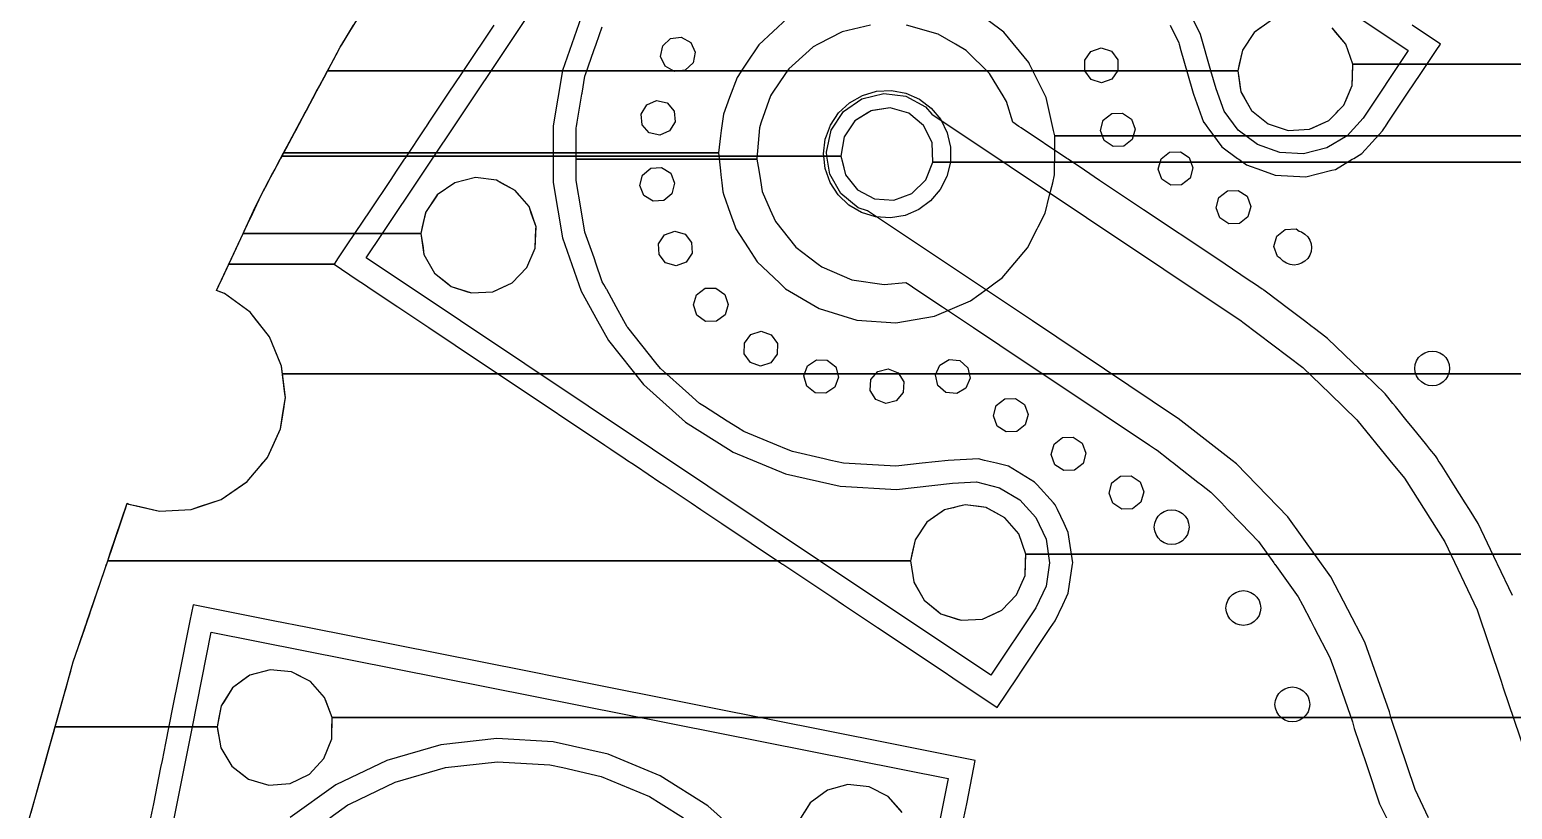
# Model space of a CAD drawing. Extents: x -26490 to 26500, y -26498 to 26498.
# Drawn here: x -25689 to -12900, y 6573 to 13296 of the extents above; entities that cross this region are included whole.
import ezdxf

# ---------------------------------------------------------------- set-up
doc = ezdxf.new("R2010")
doc.units = 0
for name, color, linetype in [('L0D0', 1, 'CONTINUOUS'), ('L1D0', 2, 'CONTINUOUS'), ('L2D0', 3, 'CONTINUOUS'), ('L3D0', 4, 'CONTINUOUS')]:
    doc.layers.add(name, color=color, linetype=linetype)

msp = doc.modelspace()

# ---------------------------------------------------------------- linework, layer by layer
at = {"layer": 'L0D0'}
for points in [[(-19186.245, 16716.554), (-13798.322, 13116.459), (-14187.222, 12534.43), (-14325.175, 12382.223), (-14501.372, 12276.614), (-14700.638, 12226.701), (-14905.814, 12236.78), (-15099.228, 12305.985), (-15264.225, 12428.354), (-15386.595, 12593.352), (-15455.8, 12786.766), (-15500.133, 12940.651), (-15268.95, 12940.651), (-15241.464, 12758.968), (-15150.202, 12599.484), (-15007.491, 12483.738), (-14832.605, 12427.359), (-14649.162, 12437.965), (-14481.937, 12514.122), (-14353.515, 12645.544), (-14281.242, 12814.484), (-14274.876, 12998.123), (-14335.278, 13171.661), (-14454.291, 13311.66)], [(-20932.194, 13403.808), (-21092.764, 12944.924), (-21174.201, 12465.628), (-21174.2, 11979.463), (-21092.765, 11500.166), (-20932.194, 11041.282), (-20790.265, 10784.481), (-20697.027, 10615.779), (-20393.907, 10235.68), (-20031.402, 9911.724), (-19660.428, 9678.626), (-19619.754, 9653.069), (-19170.595, 9467.022), (-18696.619, 9358.84), (-18211.219, 9331.58), (-17728.11, 9386.014), (-17522.935, 9396.093), (-17323.668, 9346.18), (-17147.472, 9240.571), (-17009.518, 9088.364), (-16921.689, 8902.663), (-16891.547, 8699.464), (-16921.689, 8496.265), (-17009.518, 8310.565), (-17398.417, 7728.536), (-18877.438, 8716.786), (-18091.247, 8716.786), (-18063.76, 8535.103), (-17972.499, 8375.619), (-17829.788, 8259.872), (-17654.901, 8203.494), (-17471.458, 8214.1), (-17304.234, 8290.256), (-17175.812, 8421.679), (-17103.538, 8590.618), (-17097.173, 8774.257), (-17157.575, 8947.795), (-17276.588, 9087.795), (-17438.137, 9175.348), (-17620.405, 9198.631), (-17798.777, 9154.498), (-17949.161, 9048.911), (-18051.247, 8896.128), (-18091.247, 8716.786), (-18877.438, 8716.786), (-20316.934, 9678.626), (-21971.963, 10784.481), (-22786.341, 11328.631), (-22645.722, 11539.083), (-22315.113, 11539.083), (-22287.626, 11357.4), (-22196.364, 11197.915), (-22053.654, 11082.169), (-21878.767, 11025.79), (-21695.324, 11036.396), (-21528.099, 11112.553), (-21399.678, 11243.976), (-21327.404, 11412.915), (-21321.039, 11596.554), (-21381.441, 11770.092), (-21500.454, 11910.091), (-21662.003, 11997.644), (-21844.271, 12020.927), (-22022.643, 11976.795), (-22173.026, 11871.208), (-22275.112, 11718.425), (-22315.113, 11539.083), (-22645.722, 11539.083), (-19823.425, 15762.948)], [(-14976.481, 13378.364), (-15126.864, 13272.776), (-15228.95, 13119.994), (-15268.95, 12940.651), (-15500.133, 12940.651), (-15590.387, 13253.931), (-15801.327, 13691.951)], [(-21686.238, 13335.042), (-21795.42, 13171.639), (-21832.023, 13116.858), (-21964.21, 12919.026), (-22078.655, 12747.748), (-22084.305, 12739.292), (-22244.814, 12499.073), (-22246.023, 12497.264), (-22269.674, 12461.867), (-22278.393, 12448.818), (-22453.774, 12186.342), (-22459.095, 12178.378), (-22522.473, 12083.526), (-22580.774, 11996.273), (-22749.741, 11743.396), (-22952.634, 11439.745), (-23027.624, 11327.516), (-23063.749, 11273.451), (-23971.644, 11273.451), (-23946.383, 11327.516), (-23752.071, 11743.396), (-23693.286, 11869.212), (-23625.231, 11996.273), (-23578.498, 12083.526), (-23527.695, 12178.378), (-23523.429, 12186.342), (-23382.844, 12448.818), (-23375.855, 12461.867), (-23356.896, 12497.264), (-23355.927, 12499.073), (-23227.263, 12739.292), (-23222.734, 12747.748), (-23130.996, 12919.026), (-23025.035, 13116.858), (-23009.763, 13145.372), (-22993.79, 13171.639), (-22894.423, 13335.042)], [(-18435.661, 13335.042), (-18681.713, 13278.01), (-18886.487, 13171.639), (-18931.964, 13148.016), (-18966.751, 13116.858), (-19142.023, 12959.87), (-19169.314, 12919.026), (-19283.759, 12747.748), (-19289.409, 12739.292), (-19298.694, 12725.396), (-19378.174, 12499.073), (-19378.809, 12497.264), (-19391.24, 12461.867), (-19392.132, 12459.326), (-19393.042, 12448.818), (-19415.774, 12186.342), (-19416.464, 12178.378), (-20974.907, 12178.378), (-20974.907, 12186.342), (-20974.908, 12448.818), (-20972.691, 12461.867), (-20966.676, 12497.264), (-20966.369, 12499.073), (-20925.554, 12739.292), (-20924.117, 12747.748), (-20899.104, 12894.969), (-20890.686, 12919.026), (-20821.462, 13116.858), (-20802.293, 13171.639), (-20749.638, 13322.119)], [(-12090.621, 10327.01), (-14176.642, 10327.01), (-14275.839, 10422.808), (-14493.74, 10633.244), (-14546.165, 10672.99), (-14617.265, 10726.893), (-14625.386, 10733.05), (-14693.224, 10784.481), (-14853.423, 10905.934), (-14904.137, 10944.382), (-15042.822, 11049.525), (-15050.374, 11054.571), (-15056.802, 11058.866), (-15115.156, 11097.857), (-15177.903, 11139.783), (-15377.951, 11273.451), (-15458.865, 11327.516), (-16081.274, 11743.396), (-16459.731, 11996.273), (-16590.314, 12083.526), (-16732.27, 12178.378), (-16744.189, 12186.342), (-17137.012, 12448.818), (-17156.541, 12461.867), (-17209.517, 12497.264), (-17210.058, 12499.073), (-17263.398, 12677.432), (-17300.641, 12739.292), (-17305.732, 12747.748), (-17408.85, 12919.026), (-17609.814, 13116.858), (-17704.127, 13171.639), (-17853.663, 13258.496), (-18125.075, 13335.042)], [(-15850.647, 13335.042), (-15777.238, 13182.607), (-15774.078, 13171.639), (-15758.296, 13116.858), (-15701.301, 12919.026), (-15651.957, 12747.748), (-15648.931, 12739.292), (-15562.979, 12499.073), (-15561.637, 12497.264), (-15535.386, 12461.867), (-15525.708, 12448.818), (-15405.646, 12286.933), (-15270.015, 12186.342), (-15259.277, 12178.378), (-15193.508, 12129.601), (-15064.739, 12083.526), (-14944.832, 12040.622), (-14681.035, 12027.664), (-14458.019, 12083.526), (-14424.835, 12091.838), (-14280.451, 12178.378), (-14267.164, 12186.342), (-14198.296, 12227.62), (-14020.928, 12423.316), (-14003.888, 12448.818), (-13995.169, 12461.867), (-13971.518, 12497.264), (-13970.309, 12499.073), (-13809.8, 12739.292), (-13804.15, 12747.748), (-13689.705, 12919.026), (-13557.518, 13116.858), (-13520.914, 13171.639), (-13765.464, 13335.042)], [(-13622.171, 6500), (-13738.651, 6744.891), (-13945.165, 7357.058), (-13960.586, 7413.648), (-14171.399, 8014.143), (-14465.716, 8578.425), (-14837.519, 9094.951), (-15279.202, 9553.157), (-15316.538, 9582.171), (-15781.731, 9943.671), (-15795.71, 9953.011), (-17040.093, 10784.481), (-18463.327, 11735.456), (-18542.484, 11760.974), (-18692.331, 11882.508), (-18788.155, 12049.966), (-18811.888, 12206.841), (-18692.023, 12206.841), (-18651.08, 12045.63), (-18548.107, 11915.008), (-18400.908, 11837.563), (-18234.935, 11826.685), (-18078.886, 11884.254), (-17959.744, 12000.317), (-17898.109, 12154.806), (-17904.639, 12321.007), (-17978.204, 12470.183), (-18106.085, 12576.54), (-18266.17, 12621.689), (-18430.779, 12597.822), (-18571.447, 12509.066), (-18663.855, 12370.768), (-18692.023, 12206.841), (-18811.888, 12206.841), (-18817.016, 12240.733), (-18775.015, 12429.043), (-18667.826, 12589.463), (-18509.923, 12700.331), (-18322.633, 12746.67), (-18131.252, 12722.223), (-17961.624, 12630.292), (-17907.757, 12566.925), (-15240.14, 10784.481), (-15226.161, 10775.14), (-14708.427, 10382.626), (-14472.291, 10154.58), (-14241.081, 9931.291), (-13956.711, 9582.171), (-13830.765, 9427.548), (-13483.31, 8878.558), (-13203.654, 8292.122), (-12995.77, 7676.573), (-12980.348, 7619.983), (-12791.631, 7071.333)], [(-25689.053, 6500), (-25655.134, 6621.058), (-25567.911, 6932.361), (-25550.423, 6994.778), (-25508.652, 7143.86), (-25422.559, 7451.128), (-25350.938, 7706.748), (-25335.082, 7763.338), (-25312.497, 7843.947), (-25211.526, 8140.842), (-25191.594, 8199.451), (-25144.816, 8336.999), (-25121.593, 8405.283), (-25038.368, 8650), (-25025.813, 8686.916), (-25025.387, 8688.168), (-25021.545, 8699.464), (-24906.377, 9038.104), (-24865.365, 9158.696), (-24847.237, 9212.001), (-24833.726, 9204.705), (-24629.856, 9158.696), (-24568.073, 9144.753), (-24296.097, 9158.696), (-24037.969, 9245.5), (-23853.729, 9370.893), (-23818.054, 9395.173), (-23812.831, 9398.728), (-23701.451, 9530.956), (-23679.617, 9556.877), (-23647.395, 9595.13), (-23637.384, 9607.015), (-23589.166, 9713.033), (-23524.637, 9854.913), (-23514.406, 9920.969), (-23495.155, 10045.259), (-23491.087, 10071.527), (-23482.954, 10124.038), (-23486.622, 10154.58), (-23515.424, 10394.428), (-23527.179, 10422.808), (-23619.642, 10646.032), (-23683.164, 10726.893), (-23728.404, 10784.481), (-23787.877, 10860.187), (-23850.392, 10905.934), (-24007.651, 11021.012), (-24077.382, 11047.144), (-24073.912, 11054.571), (-24071.905, 11058.866), (-24053.687, 11097.857), (-24034.098, 11139.783), (-23971.644, 11273.451), (-23063.749, 11273.451), (-22863.701, 11139.783), (-22800.954, 11097.857), (-22742.6, 11058.866), (-22736.172, 11054.571), (-22571.263, 10944.382), (-22513.721, 10905.934), (-22331.954, 10784.481), (-22254.982, 10733.05), (-22245.767, 10726.893), (-21790.672, 10422.808), (-21389.241, 10154.58), (-21264.943, 10071.527), (-21225.63, 10045.259), (-21039.617, 9920.969), (-20955.575, 9864.814), (-20728.419, 9713.033), (-20676.925, 9678.626), (-20551.964, 9595.13), (-20532.57, 9582.171), (-20494.715, 9556.877), (-20455.922, 9530.956), (-20252.708, 9395.173), (-20216.37, 9370.893), (-19982.368, 9214.538), (-19898.795, 9158.696), (-19718.316, 9038.104), (-19211.506, 8699.464), (-19194.6, 8688.168), (-19192.726, 8686.916), (-18771.232, 8405.283), (-18669.038, 8336.999), (-18463.183, 8199.451), (-18375.468, 8140.842), (-17810.493, 7763.338), (-17725.8, 7706.748), (-17343.238, 7451.128), (-17172.438, 7706.748), (-17134.626, 7763.338), (-16882.385, 8140.842), (-16843.224, 8199.451), (-16778.169, 8336.999), (-16745.873, 8405.283), (-16730.301, 8438.208), (-16693.409, 8686.916), (-16693.223, 8688.168), (-16691.547, 8699.464), (-16730.301, 8960.72), (-16766.901, 9038.104), (-16823.936, 9158.696), (-16843.224, 9199.478), (-16856.874, 9214.538), (-16998.588, 9370.893), (-17020.594, 9395.173), (-17247.132, 9530.956), (-17350.616, 9556.877), (-17451.596, 9582.171), (-17503.332, 9595.13), (-17767.128, 9582.171), (-17991.619, 9556.877), (-18216.828, 9531.502), (-18668.662, 9556.877), (-18779.483, 9582.171), (-18836.26, 9595.13), (-19109.86, 9657.577), (-19160.677, 9678.626), (-19243.743, 9713.033), (-19527.957, 9830.758), (-19582.157, 9864.814), (-19671.527, 9920.969), (-19869.333, 10045.259), (-19911.138, 10071.527), (-20004.074, 10154.58), (-20248.575, 10373.079), (-20288.233, 10422.808), (-20530.733, 10726.893), (-20534.136, 10733.05), (-20562.561, 10784.481), (-20629.685, 10905.934), (-20650.934, 10944.382), (-20711.833, 11054.571), (-20714.207, 11058.866), (-20735.756, 11097.857), (-20749.637, 11122.972), (-20755.519, 11139.783), (-20802.292, 11273.451), (-20821.21, 11327.516), (-20899.103, 11550.121), (-20931.942, 11743.396), (-20974.907, 11996.273), (-20974.907, 12178.378), (-19416.464, 12178.378), (-19400.676, 12083.526), (-19386.153, 11996.273), (-19370.163, 11900.205), (-19300.839, 11743.396), (-19256.139, 11642.287), (-19081.554, 11420.827), (-18959.287, 11327.516), (-18888.445, 11273.451), (-18857.38, 11249.743), (-18597.702, 11139.783), (-18318.836, 11097.857), (-18131.763, 11117.024), (-18103.077, 11097.857), (-18044.723, 11058.866), (-18038.295, 11054.571), (-17873.386, 10944.382), (-17815.844, 10905.934), (-17634.077, 10784.481), (-17557.105, 10733.05), (-17547.89, 10726.893), (-17092.795, 10422.808), (-16691.364, 10154.58), (-16567.067, 10071.527), (-16527.754, 10045.259), (-16341.741, 9920.969), (-16257.699, 9864.814), (-16030.543, 9713.033), (-15979.049, 9678.626), (-15965.069, 9669.286), (-15869.642, 9595.13), (-15852.966, 9582.171), (-15820.417, 9556.877), (-15787.061, 9530.956), (-15612.329, 9395.173), (-15581.084, 9370.893), (-15499.806, 9307.732), (-15409.973, 9214.538), (-15356.145, 9158.696), (-15239.901, 9038.104), (-15090.877, 8883.505), (-14958.402, 8699.464), (-14950.271, 8688.168), (-14949.37, 8686.916), (-14746.646, 8405.283), (-14711.031, 8336.999), (-14639.289, 8199.451), (-14608.72, 8140.842), (-14474.155, 7882.847), (-14432.2, 7763.338), (-14412.333, 7706.748), (-14322.594, 7451.128), (-14278.976, 7326.883), (-14263.554, 7270.292), (-14220.902, 7143.86), (-14170.61, 6994.778), (-14149.554, 6932.361), (-14044.536, 6621.058), (-13986.956, 6500)], [(-12897.852, 8416.159), (-13026.969, 8686.916), (-13027.566, 8688.168), (-13032.953, 8699.464), (-13194.442, 9038.104), (-13270.764, 9158.696), (-13306.106, 9214.538), (-13405.063, 9370.893), (-13420.43, 9395.173), (-13506.367, 9530.956), (-13522.772, 9556.877), (-13538.78, 9582.171), (-13546.982, 9595.13), (-13562.935, 9620.336), (-13610.414, 9678.626), (-13638.44, 9713.033), (-13762.071, 9864.814), (-13807.811, 9920.969), (-13909.05, 10045.259), (-13930.446, 10071.527), (-13998.096, 10154.58), (-14176.642, 10327.01), (-12090.621, 10327.01)], [(-17630.681, 6500), (-17606.601, 6621.058), (-17544.679, 6932.361), (-17532.264, 6994.778), (-18281.75, 7143.86), (-19826.491, 7451.128), (-21111.58, 7706.748), (-21396.077, 7763.338), (-23293.919, 8140.842), (-23588.566, 8199.451), (-24280.067, 8336.999), (-24307.427, 8199.451), (-24319.085, 8140.842), (-24394.175, 7763.338), (-24405.431, 7706.748), (-24456.277, 7451.128), (-24517.397, 7143.86), (-24547.051, 6994.778), (-24559.466, 6932.361), (-24621.388, 6621.058), (-24645.468, 6500)], [(-24912.692, 4131.412), (-24285.507, 7284.486), (-24072.909, 7284.486), (-24041.233, 7103.487), (-23946.311, 6946.153), (-23800.965, 6833.733), (-23624.823, 6781.41), (-23441.674, 6796.25), (-23276.253, 6876.249), (-23150.901, 7010.603), (-23082.549, 7181.166), (-23080.427, 7364.903), (-23144.821, 7537), (-23267.036, 7674.213), (-23430.565, 7758.011), (-23613.322, 7777.078), (-23790.626, 7728.837), (-23938.531, 7619.804), (-24037.061, 7464.705), (-24072.909, 7284.486), (-24285.507, 7284.486), (-24122.928, 8101.824), (-17767.439, 6837.639), (-17904.002, 6151.089)], [(-19492.008, 6293.427), (-19838.206, 6602.807), (-20249.853, 6861.462), (-20699.012, 7047.511), (-21172.988, 7155.693), (-21658.389, 7182.951), (-22141.498, 7128.518), (-22608.662, 6993.931), (-23046.682, 6782.992), (-23443.18, 6501.661)], [(-23101.124, 6500), (-22945.067, 6610.729), (-22923.619, 6621.058), (-22537.338, 6807.081), (-22102.479, 6932.361), (-21652.779, 6983.031), (-21200.946, 6957.656), (-21090.122, 6932.361), (-20759.747, 6856.955), (-20341.65, 6683.774), (-20241.838, 6621.058), (-20049.176, 6500)], [(-18162.432, 6545.941), (-18284.647, 6683.155), (-18448.176, 6766.953), (-18630.932, 6786.019), (-18808.237, 6737.778), (-18956.142, 6628.745), (-19054.671, 6473.646)]]:
    msp.add_lwpolyline(points, dxfattribs=at)
at = {"layer": 'L1D0'}
for points in [[(-15071.484, 13311.66), (-15126.864, 13272.776), (-15228.95, 13119.994), (-15256.132, 12998.123), (-15268.95, 12940.651), (-23119.414, 12940.651), (-23088.631, 12998.123), (-23009.763, 13145.372), (-22932.287, 13272.776), (-22908.641, 13311.66)], [(14274.876, 12998.123), (-14274.876, 12998.123), (-14335.278, 13171.661), (-14421.236, 13272.776), (-14454.291, 13311.66)], [(17898.109, 12154.806), (-17898.109, 12154.806), (-17904.639, 12321.007), (-17978.204, 12470.183), (-18106.085, 12576.54), (-18187.438, 12599.484), (-18266.17, 12621.689), (-18419.316, 12599.484), (-18430.779, 12597.822), (-18464.509, 12576.54), (-18571.447, 12509.066), (-18663.855, 12370.768), (-18692.023, 12206.841), (-23512.45, 12206.841), (-23314.435, 12576.54), (-23302.146, 12599.484), (-23216.725, 12758.968), (-23186.99, 12814.484), (-23119.414, 12940.651), (-15268.95, 12940.651), (-15249.863, 12814.484), (-15241.464, 12758.968), (-15150.202, 12599.484), (-15121.913, 12576.54), (-15007.491, 12483.738), (-14832.605, 12427.359), (-14649.162, 12437.965), (-14615.84, 12453.14), (-14577.37, 12470.66), (-14481.937, 12514.122), (-14420.944, 12576.54), (-14398.524, 12599.484), (-14353.515, 12645.544), (-14304.992, 12758.968), (-14281.242, 12814.484), (-14274.876, 12998.123), (14274.876, 12998.123)], [(-12090.621, 10327.01), (-23507.328, 10327.01), (-23515.424, 10394.428), (-23619.642, 10646.032), (-23787.877, 10860.187), (-23850.392, 10905.934), (-24007.651, 11021.012), (-24048.702, 11036.396), (-24077.383, 11047.144), (-23847.534, 11539.083), (-22315.113, 11539.083), (-22287.626, 11357.4), (-22196.364, 11197.915), (-22053.654, 11082.169), (-21911.667, 11036.396), (-21878.767, 11025.79), (-21695.324, 11036.396), (-21528.099, 11112.553), (-21399.678, 11243.976), (-21327.404, 11412.915), (-21321.039, 11596.554), (-21381.441, 11770.092), (-21500.454, 11910.091), (-21662.003, 11997.644), (-21844.271, 12020.927), (-22022.643, 11976.795), (-22173.026, 11871.208), (-22240.589, 11770.092), (-22275.112, 11718.425), (-22302.294, 11596.554), (-22315.113, 11539.083), (-23847.534, 11539.083), (-23820.681, 11596.554), (-23739.598, 11770.092), (-23693.286, 11869.212), (-23598.795, 12045.63), (-23540.32, 12154.806), (-23512.45, 12206.841), (-18692.023, 12206.841), (-18678.808, 12154.806), (-18651.08, 12045.63), (-18548.107, 11915.008), (-18400.908, 11837.563), (-18234.935, 11826.685), (-18078.886, 11884.254), (-17959.744, 12000.317), (-17941.666, 12045.63), (-17898.109, 12154.806), (17898.109, 12154.806)], [(17097.173, 8774.257), (-17097.173, 8774.257), (-17157.575, 8947.795), (-17276.588, 9087.795), (-17438.137, 9175.348), (-17620.405, 9198.631), (-17798.777, 9154.498), (-17949.161, 9048.911), (-18051.247, 8896.128), (-18078.429, 8774.257), (-18091.247, 8716.786), (-25015.655, 8716.786), (-24996.109, 8774.257), (-24847.237, 9212.001), (-24833.726, 9204.705), (-24568.073, 9144.753), (-24296.097, 9158.696), (-24037.969, 9245.5), (-23812.831, 9398.728), (-23637.384, 9607.015), (-23524.637, 9854.913), (-23482.954, 10124.038), (-23507.328, 10327.01), (-12090.621, 10327.01)], [(23080.427, 7364.903), (-23080.427, 7364.903), (-23144.821, 7537), (-23267.036, 7674.213), (-23430.565, 7758.011), (-23613.322, 7777.078), (-23790.626, 7728.837), (-23864.724, 7674.213), (-23938.531, 7619.804), (-24037.061, 7464.705), (-24056.913, 7364.903), (-24072.909, 7284.486), (-25469.251, 7284.486), (-25446.719, 7364.903), (-25360.054, 7674.213), (-25312.497, 7843.947), (-25171.046, 8259.872), (-25160.713, 8290.256), (-25078.354, 8532.426), (-25015.655, 8716.786), (-18091.247, 8716.786), (-18063.76, 8535.103), (-18062.228, 8532.426), (-17972.499, 8375.619), (-17867.25, 8290.256), (-17829.788, 8259.872), (-17654.901, 8203.494), (-17471.458, 8214.1), (-17370.951, 8259.872), (-17304.234, 8290.256), (-17175.812, 8421.679), (-17128.433, 8532.426), (-17103.538, 8590.618), (-17099.165, 8716.786), (-17097.173, 8774.257), (17097.173, 8774.257)], [(-25676.181, 6545.941), (-25606.048, 6796.25), (-25595.546, 6833.733), (-25583.633, 6876.249), (-25564.047, 6946.153), (-25469.251, 7284.486), (-24072.909, 7284.486), (-24041.233, 7103.487), (-23946.311, 6946.153), (-23855.933, 6876.249), (-23800.965, 6833.733), (-23674.781, 6796.25), (-23624.823, 6781.41), (-23441.674, 6796.25), (-23364.167, 6833.733), (-23276.253, 6876.249), (-23150.901, 7010.603), (-23082.549, 7181.166), (-23080.427, 7364.903), (23080.427, 7364.903)], [(-18168.512, 6552.767), (-18284.647, 6683.155), (-18448.176, 6766.953), (-18630.932, 6786.019), (-18808.237, 6737.778), (-18956.142, 6628.745), (-19008.745, 6545.941)]]:
    msp.add_lwpolyline(points, dxfattribs=at)
at = {"layer": 'L2D0'}
for points in [[(-19152.687, 13395.922), (-19400.096, 13165.882), (-19512.188, 12998.123), (-19529.413, 12972.344), (-19587.784, 12884.986), (-19652.834, 12710.228), (-19705.634, 12568.378), (-19723.158, 12427.359), (-19728.925, 12380.946), (-19747.293, 12233.126), (-23498.371, 12233.126), (-23419.197, 12380.946), (-23394.338, 12427.359), (-23242.83, 12710.228), (-23149.228, 12884.986), (-23088.631, 12998.123), (-23009.763, 13145.372), (-22807.92, 13477.288)], [(-14976.481, 13378.364), (-15126.864, 13272.776), (-15228.95, 13119.994), (-15256.132, 12998.123), (-15268.95, 12940.651), (-17035.127, 12940.651), (-17063.47, 12998.123), (-17070.915, 13013.219), (-17286.18, 13273.585), (-17555.688, 13477.288)], [(14274.876, 12998.123), (-14274.876, 12998.123), (-14335.278, 13171.661), (-14454.291, 13311.66)], [(16845.979, 12380.946), (-16845.979, 12380.946), (-16856.623, 12427.359), (-16921.496, 12710.228), (-17007.676, 12884.986), (-17035.127, 12940.651), (-15268.95, 12940.651), (-15260.529, 12884.986), (-15241.464, 12758.968), (-15213.573, 12710.228), (-15150.202, 12599.484), (-15007.491, 12483.738), (-14832.605, 12427.359), (-14649.162, 12437.965), (-14481.937, 12514.122), (-14353.515, 12645.544), (-14325.843, 12710.228), (-14281.242, 12814.484), (-14278.798, 12884.986), (-14274.876, 12998.123), (14274.876, 12998.123)], [(-12090.621, 10327.01), (-23507.328, 10327.01), (-23515.424, 10394.428), (-23619.642, 10646.032), (-23787.877, 10860.187), (-24007.651, 11021.012), (-24077.383, 11047.144), (-24070.532, 11061.806), (-24046.821, 11112.553), (-23905.887, 11414.19), (-23847.533, 11539.083), (-22315.113, 11539.083), (-22296.218, 11414.19), (-22287.626, 11357.4), (-22196.364, 11197.915), (-22091.116, 11112.553), (-22053.654, 11082.169), (-21990.488, 11061.806), (-21878.767, 11025.79), (-21695.324, 11036.396), (-21639.529, 11061.806), (-21528.099, 11112.553), (-21399.678, 11243.976), (-21327.404, 11412.915), (-21327.36, 11414.19), (-21321.647, 11579.015), (-21321.039, 11596.554), (-21362.257, 11714.976), (-21381.441, 11770.092), (-21465.703, 11869.212), (-21500.454, 11910.091), (-21623.533, 11976.795), (-21662.003, 11997.644), (-21844.271, 12020.927), (-22022.643, 11976.795), (-22173.026, 11871.208), (-22174.36, 11869.212), (-22275.112, 11718.425), (-22275.881, 11714.976), (-22302.294, 11596.554), (-22306.206, 11579.015), (-22315.113, 11539.083), (-23847.533, 11539.083), (-23828.875, 11579.015), (-23820.68, 11596.554), (-23765.35, 11714.976), (-23693.286, 11869.212), (-23635.664, 11976.795), (-23600.137, 12043.125), (-23580.964, 12078.922), (-23498.371, 12233.126), (-19747.293, 12233.126), (-19730.405, 12078.922), (-19726.485, 12043.125), (-19719.221, 11976.795), (-19710.515, 11897.304), (-19700.521, 11869.212), (-19645.65, 11714.976), (-19603.521, 11596.554), (-19597.281, 11579.015), (-19490.583, 11414.19), (-19413.698, 11295.419), (-19222.673, 11112.553), (-19169.662, 11061.806), (-18878.328, 10890.767), (-18555.403, 10791.525), (-18218.296, 10769.43), (-17885.18, 10825.672), (-17574.015, 10957.221), (-17431.379, 11061.806), (-17362.169, 11112.553), (-17301.573, 11156.984), (-17082.543, 11414.19), (-16998.259, 11579.015), (-16989.29, 11596.554), (-16928.734, 11714.976), (-16890.993, 11869.212), (-16864.668, 11976.795), (-16848.437, 12043.125), (-16848.177, 12078.922), (-16847.055, 12233.126), (-16845.979, 12380.946), (16845.979, 12380.946)], [(17097.173, 8774.257), (-17097.173, 8774.257), (-17157.575, 8947.795), (-17276.588, 9087.795), (-17375.234, 9141.257), (-17435.148, 9173.728), (-17438.137, 9175.348), (-17497.578, 9182.941), (-17620.405, 9198.631), (-17683.819, 9182.941), (-17721.055, 9173.728), (-17798.777, 9154.498), (-17817.636, 9141.257), (-17949.161, 9048.911), (-18051.247, 8896.128), (-18078.429, 8774.257), (-18091.247, 8716.786), (-25015.655, 8716.786), (-24996.109, 8774.257), (-24871.296, 9141.257), (-24860.253, 9173.728), (-24857.12, 9182.941), (-24847.237, 9212.001), (-24833.726, 9204.705), (-24737.288, 9182.941), (-24568.073, 9144.753), (-24296.097, 9158.696), (-24224, 9182.941), (-24037.969, 9245.5), (-23812.831, 9398.728), (-23637.384, 9607.015), (-23524.637, 9854.913), (-23503.851, 9989.118), (-23482.954, 10124.038), (-23507.328, 10327.01), (-12090.621, 10327.01)], [(-25676.181, 6545.941), (-25606.048, 6796.25), (-25583.633, 6876.249), (-25519.964, 7103.487), (-25498.2, 7181.166), (-25492.923, 7200), (-25475.544, 7262.026), (-25469.251, 7284.486), (-24072.909, 7284.486), (-24068.978, 7262.026), (-24058.123, 7200), (-24041.233, 7103.487), (-23946.311, 6946.153), (-23855.933, 6876.249), (-23800.965, 6833.733), (-23674.781, 6796.25), (-23624.823, 6781.41), (-23441.674, 6796.25), (-23276.253, 6876.249), (-23150.901, 7010.603), (-23113.678, 7103.487), (-23082.549, 7181.166), (-23082.331, 7200), (-23081.615, 7262.026), (-23080.427, 7364.903), (-23132.186, 7503.233), (-23144.821, 7537), (-23267.036, 7674.213), (-23351.503, 7717.497), (-23430.565, 7758.011), (-23613.322, 7777.078), (-23790.626, 7728.837), (-23806.009, 7717.497), (-23938.531, 7619.804), (-24012.585, 7503.233), (-24037.061, 7464.705), (-24056.913, 7364.903), (-24072.909, 7284.486), (-25469.251, 7284.486), (-25446.719, 7364.903), (-25407.961, 7503.233), (-25375.299, 7619.804), (-25347.927, 7717.497), (-25312.497, 7843.947), (-25298.271, 7885.778), (-25261.763, 7993.125), (-25249.222, 8030), (-25190.219, 8203.494), (-25186.612, 8214.1), (-25160.712, 8290.256), (-25015.655, 8716.786), (-18091.247, 8716.786), (-18063.76, 8535.103), (-17972.499, 8375.619), (-17867.25, 8290.256), (-17829.788, 8259.872), (-17687.801, 8214.1), (-17654.901, 8203.494), (-17471.458, 8214.1), (-17304.234, 8290.256), (-17175.812, 8421.679), (-17103.538, 8590.618), (-17097.173, 8774.257), (17097.173, 8774.257)], [(-18162.432, 6545.941), (-18284.647, 6683.155), (-18448.176, 6766.953), (-18630.932, 6786.019), (-18808.237, 6737.778), (-18956.142, 6628.745), (-19054.671, 6473.646)]]:
    msp.add_lwpolyline(points, dxfattribs=at)
msp.add_lwpolyline([(-18264.346, 11673.258), (-18391.774, 11681.61), (-18513.842, 11719.124), (-18623.968, 11783.778), (-18716.216, 11872.086), (-18785.611, 11979.286), (-18828.415, 12099.601), (-18840.159, 12206.841), (-18692.023, 12206.841), (-18651.08, 12045.63), (-18548.107, 11915.008), (-18400.908, 11837.563), (-18234.935, 11826.685), (-18078.886, 11884.254), (-17959.744, 12000.317), (-17898.109, 12154.806), (-17904.639, 12321.007), (-17934.197, 12380.946), (-17978.204, 12470.183), (-18106.085, 12576.54), (-18266.17, 12621.689), (-18430.779, 12597.822), (-18571.447, 12509.066), (-18657.054, 12380.946), (-18663.855, 12370.768), (-18692.023, 12206.841), (-18840.159, 12206.841), (-18842.317, 12226.545), (-18826.57, 12353.272), (-18816.269, 12380.946), (-18782.021, 12472.952), (-18711.074, 12579.133), (-18617.552, 12666.09), (-18506.497, 12729.135), (-18383.896, 12764.87), (-18256.36, 12771.368), (-18130.763, 12748.278), (-18013.875, 12696.846), (-17912, 12619.845), (-17830.627, 12521.425), (-17774.146, 12406.893), (-17768.196, 12380.946), (-17745.601, 12282.422), (-17746.529, 12154.723), (-17776.882, 12030.681), (-17835.023, 11916.981), (-17917.818, 11819.755), (-18020.803, 11744.244), (-18138.426, 11694.518)], close=True, dxfattribs=at)
at = {"layer": 'L3D0'}
for points in [[(-20126.843, 12936.549), (-20207.693, 12981.91), (-20246.439, 13066.129), (-20228.283, 13157.039), (-20160.159, 13219.915), (-20068.087, 13230.74), (-19987.238, 13185.38), (-19948.491, 13101.161), (-19966.647, 13010.25), (-20034.772, 12947.375)], [(-16443.115, 12839.114), (-16531.648, 12866.613), (-16587.109, 12940.898), (-16588.314, 13033.596), (-16534.804, 13109.298), (-16447.016, 13139.089), (-16358.483, 13111.591), (-16303.022, 13037.306), (-16301.817, 12944.608), (-16355.328, 12868.906)], [(-20254.07, 12386.286), (-20344.472, 12406.823), (-20405.537, 12476.575), (-20413.94, 12568.899), (-20366.473, 12648.53), (-20281.265, 12685.051), (-20190.863, 12664.514), (-20129.798, 12594.762), (-20121.395, 12502.438), (-20168.863, 12422.808)], [(-16344.157, 12288.686), (-16421.238, 12340.19), (-16453.325, 12427.165), (-16428.161, 12516.389), (-16355.358, 12573.783), (-16262.725, 12577.422), (-16185.644, 12525.918), (-16153.557, 12438.943), (-16178.72, 12349.718), (-16251.524, 12292.325)], [(-15845.275, 11955.344), (-15922.357, 12006.848), (-15954.444, 12093.823), (-15929.279, 12183.047), (-15856.477, 12240.441), (-15763.843, 12244.08), (-15686.762, 12192.576), (-15654.675, 12105.601), (-15679.838, 12016.376), (-15752.642, 11958.983)], [(-20312.337, 11816.569), (-20390.694, 11866.112), (-20424.966, 11952.249), (-20402.061, 12042.08), (-20330.729, 12101.292), (-20238.217, 12107.268), (-20159.861, 12057.726), (-20125.589, 11971.587), (-20148.493, 11881.756), (-20219.825, 11822.545)], [(-15346.393, 11622.002), (-15423.475, 11673.506), (-15455.562, 11760.48), (-15430.398, 11849.705), (-15357.595, 11907.099), (-15264.962, 11910.738), (-15187.88, 11859.233), (-15155.793, 11772.259), (-15180.957, 11683.034), (-15253.76, 11625.641)], [(-20113.932, 11259.731), (-20203.131, 11284.986), (-20260.449, 11357.849), (-20263.993, 11450.486), (-20212.409, 11527.514), (-20125.401, 11559.512), (-20036.203, 11534.256), (-19978.885, 11461.394), (-19975.34, 11368.756), (-20026.924, 11291.728)], [(-14782.63, 11266.866), (-14816.008, 11270.627), (-14847.712, 11281.72), (-14876.153, 11299.591), (-14899.904, 11323.342), (-14900.256, 11323.903), (-14924.593, 11340.164), (-14956.68, 11427.138), (-14931.516, 11516.363), (-14858.713, 11573.756), (-14766.08, 11577.395), (-14739.682, 11559.756), (-14717.547, 11552.011), (-14689.106, 11534.141), (-14665.355, 11510.389), (-14647.484, 11481.948), (-14636.391, 11450.244), (-14632.63, 11416.866), (-14636.391, 11383.488), (-14647.484, 11351.783), (-14665.355, 11323.342), (-14689.106, 11299.591), (-14717.547, 11281.72), (-14749.252, 11270.627)], [(-19858.286, 10781.034), (-19933.934, 10834.622), (-19963.634, 10922.441), (-19936.045, 11010.945), (-19861.703, 11066.33), (-19769.004, 11067.44), (-19693.357, 11013.852), (-19663.656, 10926.033), (-19691.246, 10837.529), (-19765.588, 10782.143)], [(-19384.546, 10395.734), (-19472.295, 10425.638), (-19525.708, 10501.41), (-19524.383, 10594.106), (-19468.826, 10668.319), (-19380.258, 10695.703), (-19292.509, 10665.799), (-19239.095, 10590.028), (-19240.42, 10497.332), (-19295.977, 10423.119)], [(-13591.106, 10225.234), (-13624.484, 10228.995), (-13656.188, 10240.089), (-13684.629, 10257.959), (-13708.38, 10281.711), (-13726.251, 10310.151), (-13737.345, 10341.856), (-13741.106, 10375.234), (-13737.345, 10408.612), (-13726.251, 10440.317), (-13708.38, 10468.757), (-13684.629, 10492.509), (-13656.188, 10510.379), (-13624.484, 10521.473), (-13591.106, 10525.234), (-13557.728, 10521.473), (-13526.023, 10510.379), (-13497.582, 10492.509), (-13473.831, 10468.757), (-13455.96, 10440.317), (-13444.867, 10408.612), (-13441.106, 10375.234), (-13444.867, 10341.856), (-13455.96, 10310.151), (-13473.831, 10281.711), (-13497.582, 10257.959), (-13526.023, 10240.089), (-13557.728, 10228.995)], [(-18820.903, 10160.802), (-18913.531, 10164.561), (-18986.26, 10222.049), (-19011.309, 10311.305), (-18979.11, 10398.239), (-18901.962, 10449.643), (-18809.334, 10445.885), (-18736.605, 10388.398), (-18711.556, 10299.141), (-18743.755, 10212.207)], [(-18303.635, 10072.88), (-18389.694, 10107.351), (-18439.054, 10185.822), (-18432.865, 10278.32), (-18373.488, 10349.515), (-18283.603, 10372.21), (-18197.546, 10337.74), (-18148.184, 10259.269), (-18154.374, 10166.771), (-18213.752, 10095.577)], [(-17692.81, 10158.142), (-17785.113, 10166.759), (-17854.723, 10227.986), (-17875.051, 10318.435), (-17838.332, 10403.558), (-17758.591, 10450.841), (-17666.288, 10442.224), (-17596.678, 10380.997), (-17576.35, 10290.548), (-17613.069, 10205.425)], [(-17267.535, 9826.782), (-17344.616, 9878.286), (-17376.704, 9965.26), (-17351.539, 10054.485), (-17278.736, 10111.878), (-17186.103, 10115.517), (-17109.022, 10064.013), (-17076.935, 9977.039), (-17102.098, 9887.814), (-17174.902, 9830.421)], [(-16768.653, 9493.44), (-16845.735, 9544.944), (-16877.822, 9631.918), (-16852.657, 9721.143), (-16779.855, 9778.536), (-16687.221, 9782.175), (-16610.14, 9730.671), (-16578.053, 9643.697), (-16603.216, 9554.472), (-16676.02, 9497.079)], [(-16269.771, 9160.097), (-16346.853, 9211.602), (-16378.94, 9298.576), (-16353.776, 9387.801), (-16280.973, 9445.194), (-16188.34, 9448.833), (-16111.258, 9397.329), (-16079.171, 9310.355), (-16104.335, 9221.13), (-16177.138, 9163.736)], [(-15838.557, 8856.681), (-15871.935, 8860.442), (-15903.639, 8871.535), (-15932.08, 8889.406), (-15955.831, 8913.157), (-15973.702, 8941.598), (-15984.796, 8973.303), (-15988.557, 9006.681), (-15984.796, 9040.059), (-15973.702, 9071.763), (-15955.831, 9100.204), (-15932.08, 9123.955), (-15903.639, 9141.826), (-15871.935, 9152.92), (-15838.557, 9156.681), (-15805.179, 9152.92), (-15773.474, 9141.826), (-15745.033, 9123.955), (-15721.282, 9100.204), (-15703.411, 9071.763), (-15692.318, 9040.059), (-15688.557, 9006.681), (-15692.318, 8973.303), (-15703.411, 8941.598), (-15721.282, 8913.157), (-15745.033, 8889.406), (-15773.474, 8871.535), (-15805.179, 8860.442)], [(-15220.272, 8158.886), (-15253.65, 8162.647), (-15285.354, 8173.741), (-15313.795, 8191.612), (-15337.546, 8215.363), (-15355.417, 8243.804), (-15366.511, 8275.508), (-15370.272, 8308.886), (-15366.511, 8342.265), (-15355.417, 8373.969), (-15337.546, 8402.41), (-15313.795, 8426.161), (-15285.354, 8444.032), (-15253.65, 8455.126), (-15220.272, 8458.886), (-15186.894, 8455.126), (-15155.189, 8444.032), (-15126.748, 8426.161), (-15102.997, 8402.41), (-15085.126, 8373.969), (-15074.033, 8342.265), (-15070.272, 8308.886), (-15074.033, 8275.508), (-15085.126, 8243.804), (-15102.997, 8215.363), (-15126.748, 8191.612), (-15155.189, 8173.741), (-15186.894, 8162.647)], [(-14797.765, 7327.814), (-14831.143, 7331.575), (-14862.847, 7342.669), (-14891.288, 7360.54), (-14915.039, 7384.291), (-14932.91, 7412.732), (-14944.004, 7444.436), (-14947.765, 7477.814), (-14944.004, 7511.192), (-14932.91, 7542.897), (-14915.039, 7571.338), (-14891.288, 7595.089), (-14862.847, 7612.96), (-14831.143, 7624.053), (-14797.765, 7627.814), (-14764.386, 7624.053), (-14732.682, 7612.96), (-14704.241, 7595.089), (-14680.49, 7571.338), (-14662.619, 7542.897), (-14651.525, 7511.192), (-14647.765, 7477.814), (-14651.525, 7444.436), (-14662.619, 7412.732), (-14680.49, 7384.291), (-14704.241, 7360.54), (-14732.682, 7342.669), (-14764.386, 7331.575)]]:
    msp.add_lwpolyline(points, close=True, dxfattribs=at)

doc.saveas('drawing.dxf')
